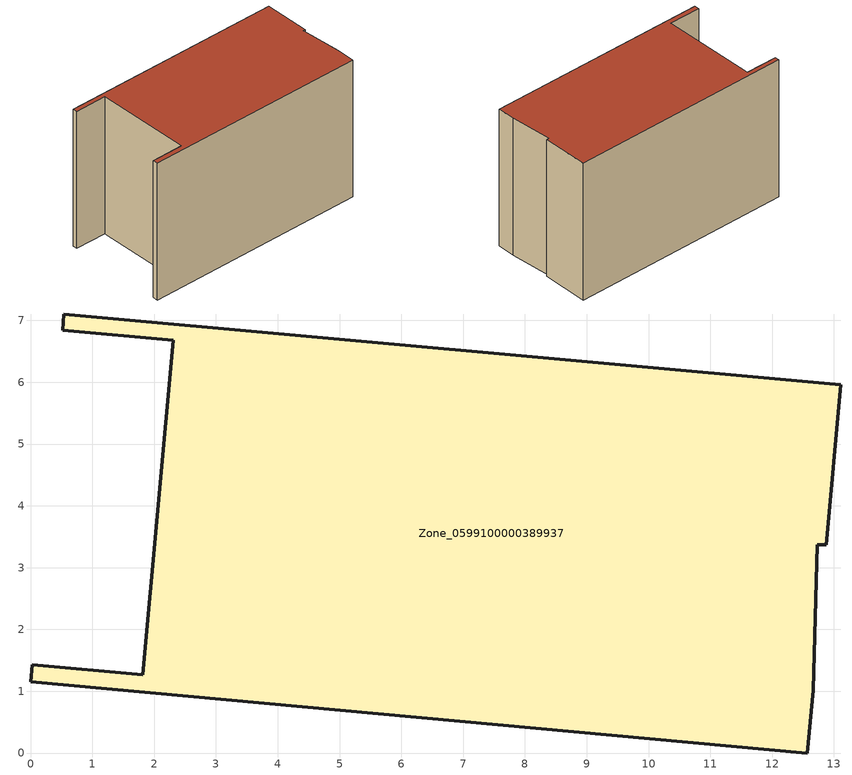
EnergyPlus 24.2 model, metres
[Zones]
Zone_0599100000389937
 floor ground (C_G): 12.66,1.01 12.57,0 0,1.15 0.03,1.43 1.82,1.27 2.31,6.68 0.52,6.84 0.54,7.1 13.11,5.96 12.88,3.37 12.73,3.37 z0
 wall outside (C_F): 13.11,5.96 0.54,7.1 0.52,6.84 2.31,6.68 1.82,1.27 0.03,1.43 0,1.15 12.57,0 12.66,1.01 12.73,3.37 12.88,3.37 13.11,5.96 z0:8.04
 roof outside (C_R): 12.73,3.37 12.88,3.37 13.11,5.96 0.54,7.1 0.52,6.84 2.31,6.68 1.82,1.27 0.03,1.43 0,1.15 12.57,0 12.66,1.01 z8.04
[BUILDING]
Pand.0599100000389937: North Axis=0; Terrain=City; Loads Convergence Tolerance Value=0.04; Temperature Convergence Tolerance Value=0.4; Solar Distribution=FullExterior; Maximum Number of Warmup Days=25; Minimum Number of Warmup Days=1
[Site:Location]
Rotterdam.The.Hague.AP_ZH_NLD Design_Conditions: Latitude=51.96; Longitude=4.45; Time Zone=1; Elevation=-4.5
[SITE:GROUNDTEMPERATURE:BUILDINGSURFACE]
18, 18, 18, 18, 18, 18, 18, 18, 18, 18, 18, 18
[MATERIAL] Thermal Absorptance=0.9; Solar Absorptance=0.7; Visible Absorptance=0.7
Name | Roughness | Thickness | Conductivity | Density | Specific Heat
G.TI.1992-2005 | MediumSmooth | 0.15 | 0.06 | 540 | 1210
F.TI.1992-2005 | Rough | 0.3 | 0.12 | 1920 | 840
R.TI.1992-2005 | MediumRough | 0.2 | 0.08 | 1500 | 1000
[CONSTRUCTION]
C_G: G.TI.1992-2005
C_F: F.TI.1992-2005
C_R: R.TI.1992-2005
[ZONE]
Zone_0599100000389937: Type=1; Multiplier=1; Ceiling Height=Autocalculate; Volume=Autocalculate; Floor Area=autocalculate; Part of Total Floor Area=Yes
[ZONEINFILTRATION:DESIGNFLOWRATE]
Infil_Zone_0599100000389937: Zone or ZoneList or Space or SpaceList=Zone_0599100000389937; Schedule=AlwaysOn; Design Flow Rate Calculation Method=Flow/Area; Flow Rate per Floor Area=0.0015; Constant Term Coefficient=1; Temperature Term Coefficient=0; Velocity Term Coefficient=0; Velocity Squared Term Coefficient=0
[HVACTEMPLATE:ZONE:IDEALLOADSAIRSYSTEM]
Zone_0599100000389937: Maximum Heating Supply Air Temperature=50; Minimum Cooling Supply Air Temperature=13; Maximum Heating Supply Air Humidity Ratio=0.0156; Minimum Cooling Supply Air Humidity Ratio=0.0077; Heating Limit=NoLimit; Cooling Limit=NoLimit; Dehumidification Control Type=ConstantSensibleHeatRatio; Cooling Sensible Heat Ratio=0.7; Dehumidification Setpoint=60; Humidification Control Type=None; Humidification Setpoint=30; Outdoor Air Method=None; Outdoor Air Flow Rate per Person=0.00944; Outdoor Air Flow Rate per Zone Floor Area=0; Outdoor Air Flow Rate per Zone=0; Demand Controlled Ventilation Type=None; Outdoor Air Economizer Type=NoEconomizer; Heat Recovery Type=None; Sensible Heat Recovery Effectiveness=0.7; Latent Heat Recovery Effectiveness=0.65
[ZONECONTROL:THERMOSTAT]
ThermostatControl_Zone_0599100000389937: Zone or ZoneList=Zone_0599100000389937; Control Type Schedule=DualSetpointControlType; Control 1=Thermostat_Zone_0599100000389937; Temperature Difference Between Cutout And Setpoint=0
[THERMOSTATSETPOINT:DUALSETPOINT]
Thermostat_Zone_0599100000389937: Heating Setpoint Temperature Schedule=HeatingSetpoint_Zone_0599100000389937; Cooling Setpoint Temperature Schedule=CoolingSetpoint_Zone_0599100000389937
[SCHEDULE:COMPACT]
HeatingSetpoint_Zone_0599100000389937: Through: 12/31, For: AllDays, Until: 24:00, 21
CoolingSetpoint_Zone_0599100000389937: Through: 12/31, For: AllDays, Until: 24:00, 24
DualSetpointControlType: Through: 12/31, For: AllDays, Until: 24:00, 4
AlwaysOn: Through: 12/31, For: AllDays, Until: 24:00, 1
